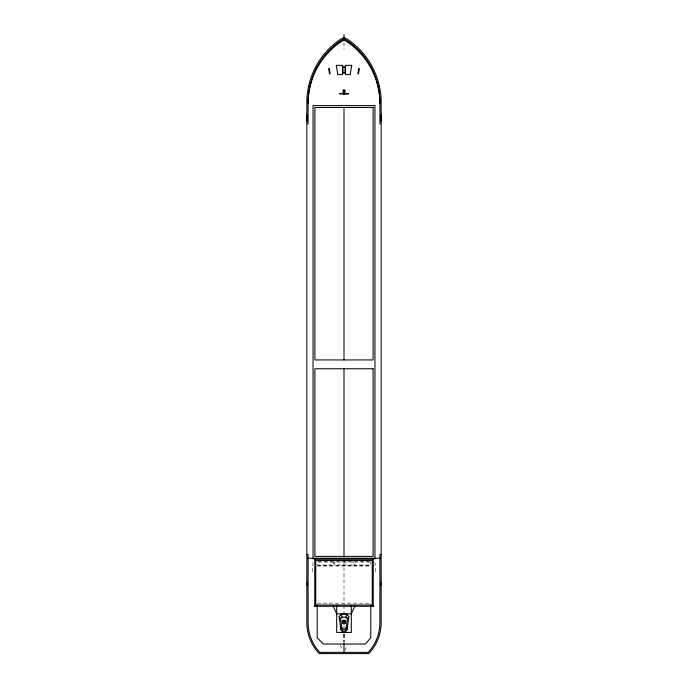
<?xml version="1.0" encoding="UTF-8"?>
<svg xmlns="http://www.w3.org/2000/svg" width="688" height="688" viewBox="0 0 688 688"><rect width="100%" height="100%" fill="white"/><g stroke="black" fill="none" stroke-linecap="round" stroke-linejoin="round"><path stroke-width="0.52" stroke-dasharray="3.44 2.58" d="M312.705 571.84L313.031 559.327M344.619 650.504L347.861 645.31M317.796 561.692L370.204 561.692M317.796 565.407L370.204 565.407M317.211 566.026L370.789 566.026M317.211 603.178L370.789 603.178M340.139 645.31L342.297 648.775M375.295 571.84L374.969 559.327M344 42.45L344 49.261M344 561.417L344 604.236M344 605.165L344 612.784M344 625.547L344 627.766M344 634.121L344 642.738M344.886 634.173A51.978 51.978 0 0 0 344.619 641.216L343.381 641.216A51.978 51.978 0 0 0 343.114 634.173M333.775 562.044L317.701 562.053L317.701 565.054L333.775 565.046L333.775 562.044M353.254 562.044L334.746 562.044L334.746 565.046L353.254 565.046L353.254 562.044M370.299 562.053L354.225 562.044L354.225 565.046L370.299 565.054L370.299 562.053"/><path stroke-width="1.03" d="M344.052 94.05L344.086 91.212M344.069 94.342L344.112 91.788M306.848 121.088L307.106 114.844M344.172 94.196L344.31 91.487M380.817 585.505L381.152 582.392M347.113 629.761L348.868 616.672L346.847 614.281L344 613.834L341.153 614.281L339.132 616.672L340.887 629.761L342.727 632.04L345.273 632.04L347.113 629.761L346.15 627.688L347.363 618.77L348.868 616.672M342.727 632.04L343.123 629.236L341.85 627.688L340.637 618.77L339.132 616.672M347.363 618.77L345.969 617.145L346.847 614.281M342.633 621.737L343.037 620.524L344 620.026L344.963 620.524L345.367 621.737L344.963 623.448L344 623.947L343.037 623.448L342.633 621.737L343.037 623.448M342.633 622.236L343.037 620.524M345.367 621.737L344.963 623.448M354.845 606.085L351.31 613.834L336.69 613.834L333.155 606.085M340.887 629.761L341.85 627.688M314.777 606.274L315.749 605.036L315.749 560.453L314.777 559.215L373.223 559.215L373.223 606.274L314.777 606.274L314.777 559.215M373.223 606.274L372.251 605.036L372.251 560.453L373.223 559.215M345.273 632.04L344.877 629.236L346.15 627.688M340.637 618.77L342.031 617.145L345.969 617.145M343.037 621.023L344 620.524L344.963 621.023L345.367 622.236M379.905 103.75A74.897 74.897 0 0 0 346.451 41.34L344 40.119L341.549 41.349A74.897 74.897 0 0 0 308.095 103.75M342.452 66.908L345.548 66.908M342.452 73.1L345.548 73.1M339.356 93.74L348.644 93.843L339.356 93.663M306.848 554.528L308.086 554.528L308.086 622.597A43.688 43.688 0 0 0 316.575 648.509L319.808 652.362L368.192 652.362L371.425 648.5A43.688 43.688 0 0 0 379.914 622.597L379.914 554.528L381.152 554.528M308.086 558.243L379.914 558.243M315.749 560.453L372.251 560.453M315.749 605.036L372.251 605.036M343.123 629.236L344.877 629.236M341.153 614.281L342.031 617.145M306.848 582.392L307.183 585.505M343.751 91.341L343.897 94.299M380.894 114.844L381.152 121.088M379.914 124.184L379.914 102.512A74.897 74.897 0 0 0 346.451 40.102L344 38.881L341.549 40.11A74.897 74.897 0 0 0 308.095 102.512L308.086 124.184M374.96 558.243L374.96 105.608L313.04 105.608L313.04 558.243M370.789 605.285L370.789 637.888L365.345 644.045L323.377 644.045L317.211 637.888L317.211 605.285M351.31 605.311L351.31 632.41L336.69 632.41L336.69 605.311M344.963 620.524L344.963 621.023M344 34.4L344 40.119M344 66.908L344 73.1M344 107.466L344 359.936M344 368.751L344 556.386M344 620.026L344 620.524M344 623.448L344 623.947M344 643.779L344 652.362M351.74 65.36L350.192 74.648L345.548 74.648L345.548 65.36L351.74 65.36M358.723 68.654L357.863 73.805L358.474 73.9L359.334 68.748L358.723 68.654M344 37.496L340.904 39.044A76.17 76.17 0 0 0 306.848 102.512L306.848 622.64A44.892 44.892 0 0 0 319.232 653.6L368.768 653.6A44.892 44.892 0 0 0 381.152 622.64L381.152 102.512A76.17 76.17 0 0 0 347.096 39.044L344 37.496M329.277 68.654L328.666 68.748L329.526 73.9L330.137 73.805L329.277 68.654M342.452 65.36L336.26 65.36L337.808 74.648L342.452 74.648L342.452 65.36M343.69 90.128L343.071 90.128L343.071 93.224L343.69 93.224L343.69 90.128M344.929 90.128L344.31 90.128L344.31 93.224L344.929 93.224L344.929 90.128M373.102 107.466L314.898 107.466L314.898 359.936L373.102 359.936L373.102 107.466M373.102 368.751L314.898 368.751L314.898 556.386L373.102 556.386L373.102 368.751"/></g></svg>
